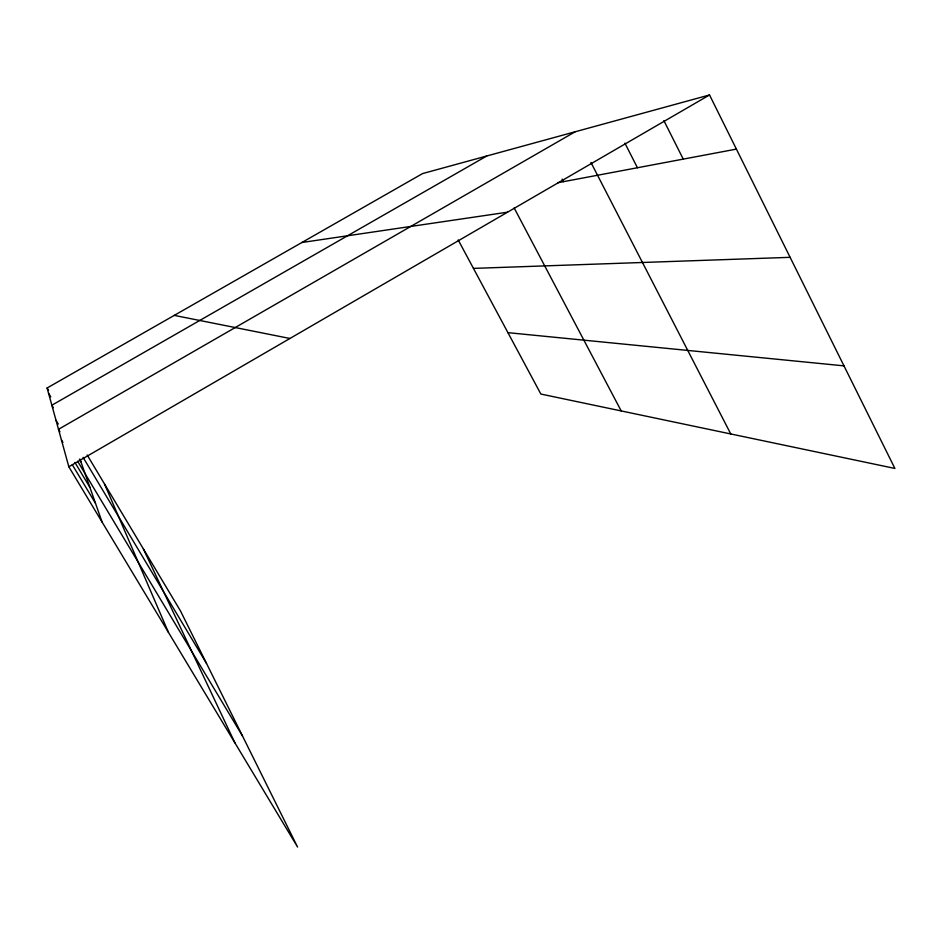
<?xml version="1.0" encoding="UTF-8"?>
<svg xmlns="http://www.w3.org/2000/svg" width="942" height="942" viewBox="0 0 942 942"><rect width="100%" height="100%" fill="white"/><g stroke="black" fill="none" stroke-linecap="round" stroke-linejoin="round"><path stroke-width="1.41" d="M87.194 455.021L180.487 610.934L297.566 847.035L68.837 466.785L709.526 94.965L894.9 468.445L540.861 394.05L458.189 239.939M575.138 131.786L58.498 429.317L59.97 431.777M486.755 155.995L51.857 405.225L53.329 407.698M68.837 466.785L47.1 387.998L422.593 173.575L709.526 94.965M557.652 182.772L736.397 149.107M301.887 242.506L507.538 212.185M473.449 268.388L790.114 257.331M507.926 332.656L843.985 365.861M174.258 315.382L289.924 338.472M77.656 461.25L242.518 736.02M61.442 439.973L62.937 442.469M74.913 462.416L89.879 487.344M72.322 464.759L95.507 503.334M47.1 387.998L48.56 390.447M48.525 393.167L50.75 396.876M83.084 457.365L206.522 663.427M56.014 420.285L58.274 424.065M79.399 459.284L80.906 461.804M514.155 207.946L621.202 410.924M562.103 179.121L563.434 181.676M590.952 162.471L730.768 433.956M624.923 143.184L637.44 167.747M663.874 120.623L683.256 159.116M143.372 548.903L234.888 742.826M104.491 483.929L168.453 632.376M79.988 459.213L102.089 522.056"/></g></svg>
